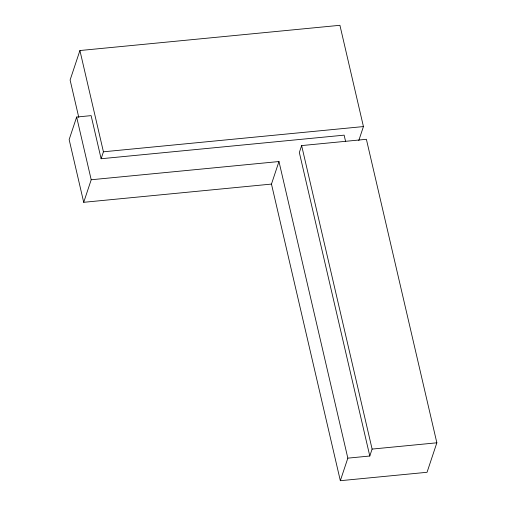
<?xml version="1.0" encoding="UTF-8"?>
<svg xmlns="http://www.w3.org/2000/svg" width="506" height="506" viewBox="0 0 506 506"><rect width="100%" height="100%" fill="white"/><g stroke="black" fill="none" stroke-linecap="round" stroke-linejoin="round"><path stroke-width="0.76" d="M358.779 140.573L363.435 126.57L339.924 25.3L79.916 50.53L70.106 80.018L78.809 117.519M345.528 141.142L344.137 135.153L101.118 158.739L91.112 115.634L76.646 117.038L69.145 139.58L83.711 202.305L271.469 184.083L278.97 161.534L91.206 179.756L83.711 202.305M101.118 158.739L103.426 151.8L79.916 50.53M301.639 145.583L299.337 152.521L369.797 456.02L347.837 458.151L340.336 480.7L427.045 472.288L436.855 442.801L366.388 139.302L301.639 145.583L372.106 449.081L369.797 456.02M103.426 151.8L363.435 126.57M372.106 449.081L436.855 442.801M278.97 161.534L347.837 458.151M271.469 184.083L340.336 480.7M76.646 117.038L91.206 179.756"/></g></svg>
